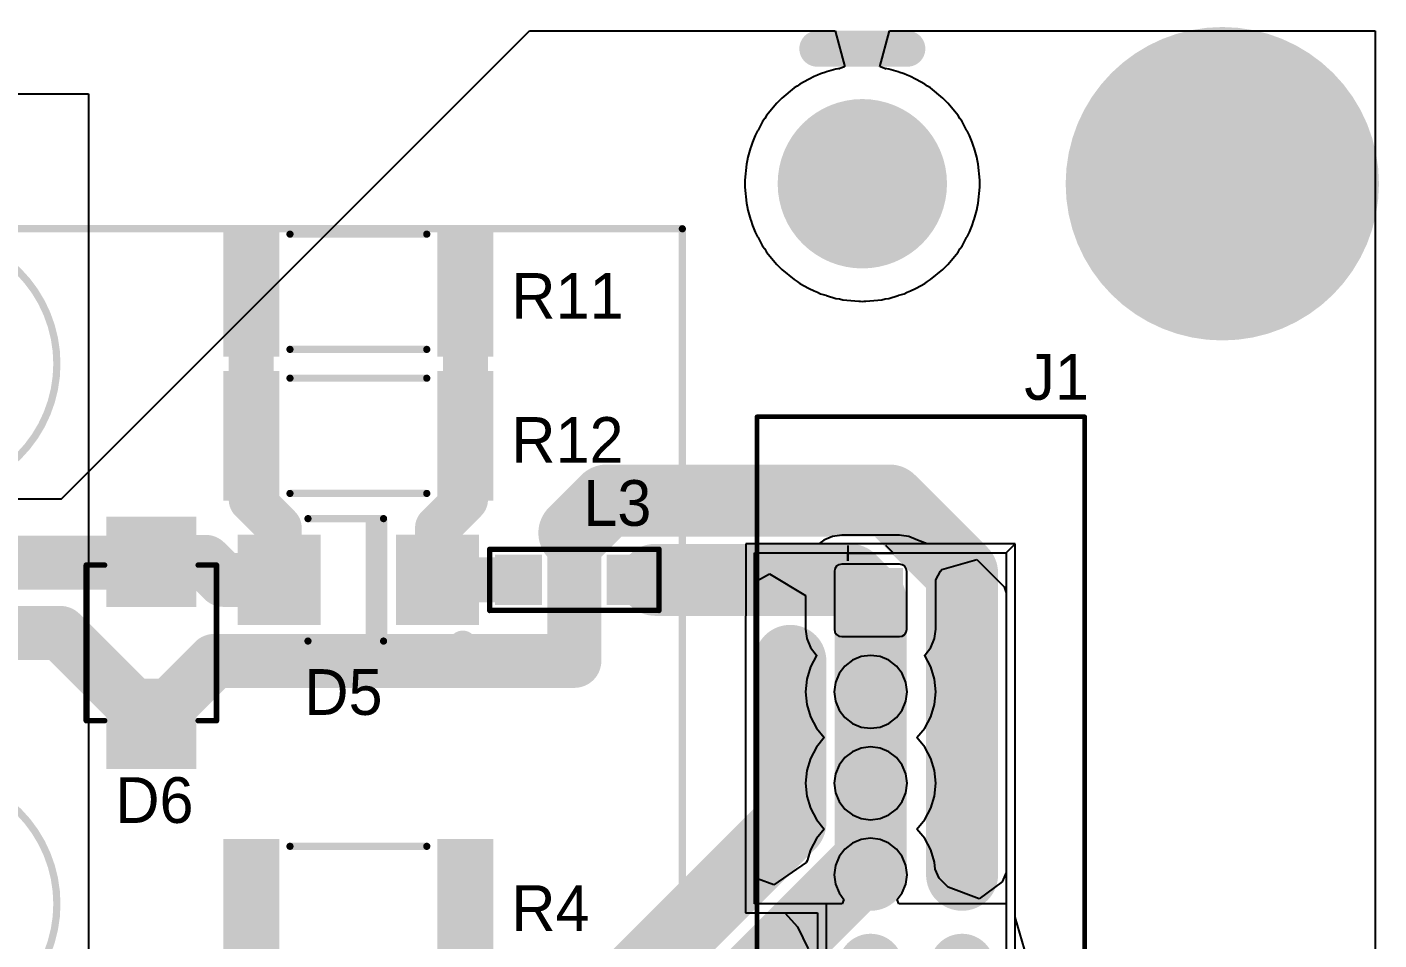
# Model space of a CAD drawing. Extents: x 87.4 to 186.9, y 112.3 to 203.8.
# Drawn here: x 149.3 to 186.85, y 176.5 to 201.85 of the extents above; entities that cross this region are included whole.
import ezdxf

# ---------------------------------------------------------------- set-up
doc = ezdxf.new("R2010")
doc.units = 0
doc.layers.get('0').update_dxf_attribs({"linetype": 'CONTINUOUS'})
for name, color, linetype in [('BOTTOMLAYER', 5, 'CONTINUOUS'), ('BOTTOMOVERLAY', 54, 'CONTINUOUS'), ('BOTTOMSOLDER', 6, 'CONTINUOUS'), ('TOPLAYER', 1, 'CONTINUOUS'), ('TOPOVERLAY', 2, 'CONTINUOUS'), ('TOPSOLDER', 216, 'CONTINUOUS')]:
    doc.layers.add(name, color=color, linetype=linetype)

# ---------------------------------------------------------------- blocks, each defined once
blk = doc.blocks.new('61202021621_105')
at = {"layer": 'BOTTOMLAYER', "const_width": 0.8}
for points in [[(-11.83, 1.27, 1), (-11.03, 1.27, 1)], [(-9.29, 1.27, 1), (-8.49, 1.27, 1)], [(-6.75, 1.27, 1), (-5.95, 1.27, 1)], [(-4.21, 1.27, 1), (-3.41, 1.27, 1)], [(-1.67, 1.27, 1), (-0.87, 1.27, 1)], [(0.87, 1.27, 1), (1.67, 1.27, 1)], [(3.41, 1.27, 1), (4.21, 1.27, 1)], [(5.95, 1.27, 1), (6.75, 1.27, 1)], [(8.49, 1.27, 1), (9.29, 1.27, 1)], [(11.03, 1.27, 1), (11.83, 1.27, 1)], [(-9.29, -1.27, 1), (-8.49, -1.27, 1)], [(-6.75, -1.27, 1), (-5.95, -1.27, 1)], [(-4.21, -1.27, 1), (-3.41, -1.27, 1)], [(-1.67, -1.27, 1), (-0.87, -1.27, 1)], [(0.87, -1.27, 1), (1.67, -1.27, 1)], [(3.41, -1.27, 1), (4.21, -1.27, 1)], [(5.95, -1.27, 1), (6.75, -1.27, 1)], [(8.49, -1.27, 1), (9.29, -1.27, 1)], [(11.03, -1.27, 1), (11.83, -1.27, 1)]]:
    blk.add_lwpolyline(points, format="xyb", close=True, dxfattribs=at)
at = {"layer": 'BOTTOMLAYER'}
blk.add_solid([(-12.23, -2.07), (-10.63, -2.07), (-12.23, -0.47), (-10.63, -0.47)], dxfattribs=at)
at = {"layer": 'BOTTOMSOLDER', "const_width": 0.902}
for points in [[(-11.881, 1.27, 1), (-10.979, 1.27, 1)], [(-9.341, 1.27, 1), (-8.439, 1.27, 1)], [(-6.801, 1.27, 1), (-5.899, 1.27, 1)], [(-4.261, 1.27, 1), (-3.359, 1.27, 1)], [(-1.721, 1.27, 1), (-0.819, 1.27, 1)], [(0.819, 1.27, 1), (1.721, 1.27, 1)], [(3.359, 1.27, 1), (4.261, 1.27, 1)], [(5.899, 1.27, 1), (6.801, 1.27, 1)], [(8.439, 1.27, 1), (9.341, 1.27, 1)], [(10.979, 1.27, 1), (11.881, 1.27, 1)], [(-9.341, -1.27, 1), (-8.439, -1.27, 1)], [(-6.801, -1.27, 1), (-5.899, -1.27, 1)], [(-4.261, -1.27, 1), (-3.359, -1.27, 1)], [(-1.721, -1.27, 1), (-0.819, -1.27, 1)], [(0.819, -1.27, 1), (1.721, -1.27, 1)], [(3.359, -1.27, 1), (4.261, -1.27, 1)], [(5.899, -1.27, 1), (6.801, -1.27, 1)], [(8.439, -1.27, 1), (9.341, -1.27, 1)], [(10.979, -1.27, 1), (11.881, -1.27, 1)]]:
    blk.add_lwpolyline(points, format="xyb", close=True, dxfattribs=at)
at = {"layer": 'BOTTOMSOLDER'}
blk.add_solid([(-12.332, -2.172), (-10.528, -2.172), (-12.332, -0.368), (-10.528, -0.368)], dxfattribs=at)
at = {"layer": 'TOPLAYER', "const_width": 0.8}
for points in [[(-11.83, 1.27, 1), (-11.03, 1.27, 1)], [(-9.29, 1.27, 1), (-8.49, 1.27, 1)], [(-6.75, 1.27, 1), (-5.95, 1.27, 1)], [(-4.21, 1.27, 1), (-3.41, 1.27, 1)], [(-1.67, 1.27, 1), (-0.87, 1.27, 1)], [(0.87, 1.27, 1), (1.67, 1.27, 1)], [(3.41, 1.27, 1), (4.21, 1.27, 1)], [(5.95, 1.27, 1), (6.75, 1.27, 1)], [(8.49, 1.27, 1), (9.29, 1.27, 1)], [(11.03, 1.27, 1), (11.83, 1.27, 1)], [(-9.29, -1.27, 1), (-8.49, -1.27, 1)], [(-6.75, -1.27, 1), (-5.95, -1.27, 1)], [(-4.21, -1.27, 1), (-3.41, -1.27, 1)], [(-1.67, -1.27, 1), (-0.87, -1.27, 1)], [(0.87, -1.27, 1), (1.67, -1.27, 1)], [(3.41, -1.27, 1), (4.21, -1.27, 1)], [(5.95, -1.27, 1), (6.75, -1.27, 1)], [(8.49, -1.27, 1), (9.29, -1.27, 1)], [(11.03, -1.27, 1), (11.83, -1.27, 1)]]:
    blk.add_lwpolyline(points, format="xyb", close=True, dxfattribs=at)
at = {"layer": 'TOPLAYER'}
blk.add_solid([(-12.23, -2.07), (-10.63, -2.07), (-12.23, -0.47), (-10.63, -0.47)], dxfattribs=at)
at = {"layer": 'TOPOVERLAY'}
for p, q in [((13.039, 2.032), (12.827, 1.82)), ((13.462, 2.032), (13.039, 2.032)), ((13.673, 1.82), (13.462, 2.032)), ((14.097, 1.82), (14.308, 2.032)), ((14.308, 2.032), (14.731, 2.032)), ((14.731, 2.032), (14.943, 1.82)), ((12.827, 0.762), (13.673, 1.608)), ((13.673, 1.608), (13.673, 1.82)), ((14.097, 0.974), (14.097, 1.82)), ((14.943, 1.82), (14.943, 0.974)), ((13.673, 0.762), (12.827, 0.762)), ((14.308, 0.762), (14.097, 0.974)), ((14.731, 0.762), (14.308, 0.762)), ((14.943, 0.974), (14.731, 0.762)), ((-12.742, -0.635), (-12.954, -0.847)), ((-12.742, -1.905), (-12.742, -0.635)), ((-12.954, -1.905), (-12.531, -1.905)), ((-12.531, -1.905), (-12.742, -1.905))]:
    blk.add_line(p, q, dxfattribs=at)
at = {"layer": 'TOPOVERLAY', "const_width": 0.127}
for points in [[(-16.53, -4.425), (-16.53, 4.675)], [(16.53, 4.675), (-16.53, 4.675)], [(-16.53, -4.425), (-16.53, 4.675)], [(16.53, 4.675), (-16.53, 4.675)], [(16.53, -4.425), (16.53, 4.675)], [(16.53, -4.425), (16.53, 4.675)], [(16.53, -4.425), (-16.53, -4.425)], [(16.53, -4.425), (-16.53, -4.425)]]:
    blk.add_lwpolyline(points, dxfattribs=at)
at = {"layer": 'TOPOVERLAY', "const_width": 0.0635}
for points in [[(-16.562, 4.675, 1), (-16.498, 4.675, 1)], [(-16.562, 4.675, 1), (-16.498, 4.675, 1)], [(-16.562, 4.675, 1), (-16.498, 4.675, 1)], [(-16.562, 4.675, 1), (-16.498, 4.675, 1)], [(16.498, 4.675, 1), (16.562, 4.675, 1)], [(16.498, 4.675, 1), (16.562, 4.675, 1)], [(16.498, 4.675, 1), (16.562, 4.675, 1)], [(16.498, 4.675, 1), (16.562, 4.675, 1)], [(-16.562, -4.425, 1), (-16.498, -4.425, 1)], [(-16.562, -4.425, 1), (-16.498, -4.425, 1)], [(-16.562, -4.425, 1), (-16.498, -4.425, 1)], [(-16.562, -4.425, 1), (-16.498, -4.425, 1)], [(16.498, -4.425, 1), (16.562, -4.425, 1)], [(16.498, -4.425, 1), (16.562, -4.425, 1)], [(16.498, -4.425, 1), (16.562, -4.425, 1)], [(16.498, -4.425, 1), (16.562, -4.425, 1)]]:
    blk.add_lwpolyline(points, format="xyb", close=True, dxfattribs=at)
at = {"layer": 'TOPOVERLAY'}
blk.add_solid([(-1.27, -4.425), (1.27, -4.425), (-1.27, -3.64), (1.27, -3.64)], dxfattribs=at)
at = {"layer": 'TOPSOLDER', "const_width": 0.902}
for points in [[(-11.881, 1.27, 1), (-10.979, 1.27, 1)], [(-9.341, 1.27, 1), (-8.439, 1.27, 1)], [(-6.801, 1.27, 1), (-5.899, 1.27, 1)], [(-4.261, 1.27, 1), (-3.359, 1.27, 1)], [(-1.721, 1.27, 1), (-0.819, 1.27, 1)], [(0.819, 1.27, 1), (1.721, 1.27, 1)], [(3.359, 1.27, 1), (4.261, 1.27, 1)], [(5.899, 1.27, 1), (6.801, 1.27, 1)], [(8.439, 1.27, 1), (9.341, 1.27, 1)], [(10.979, 1.27, 1), (11.881, 1.27, 1)], [(-9.341, -1.27, 1), (-8.439, -1.27, 1)], [(-6.801, -1.27, 1), (-5.899, -1.27, 1)], [(-4.261, -1.27, 1), (-3.359, -1.27, 1)], [(-1.721, -1.27, 1), (-0.819, -1.27, 1)], [(0.819, -1.27, 1), (1.721, -1.27, 1)], [(3.359, -1.27, 1), (4.261, -1.27, 1)], [(5.899, -1.27, 1), (6.801, -1.27, 1)], [(8.439, -1.27, 1), (9.341, -1.27, 1)], [(10.979, -1.27, 1), (11.881, -1.27, 1)]]:
    blk.add_lwpolyline(points, format="xyb", close=True, dxfattribs=at)
at = {"layer": 'TOPSOLDER'}
blk.add_solid([(-12.332, -2.172), (-10.528, -2.172), (-12.332, -0.368), (-10.528, -0.368)], dxfattribs=at)
blk = doc.blocks.new('RES_2512_108')
at = {"layer": 'TOPLAYER'}
for points in [[(-2.3, -1.7), (-2.3, 1.7), (-3.65, -1.7), (-3.65, 1.7)], [(3.65, -1.7), (3.65, 1.7), (2.3, -1.7), (2.3, 1.7)]]:
    blk.add_solid(points, dxfattribs=at)
at = {"layer": 'TOPOVERLAY', "const_width": 0.2}
for points in [[(1.9, 1.6), (-1.9, 1.6)], [(1.9, -1.6), (-1.9, -1.6)]]:
    blk.add_lwpolyline(points, dxfattribs=at)
at = {"layer": 'TOPOVERLAY', "const_width": 0.1}
for points in [[(-1.95, 1.6, 1), (-1.85, 1.6, 1)], [(1.85, 1.6, 1), (1.95, 1.6, 1)], [(-1.95, -1.6, 1), (-1.85, -1.6, 1)], [(1.85, -1.6, 1), (1.95, -1.6, 1)]]:
    blk.add_lwpolyline(points, format="xyb", close=True, dxfattribs=at)
at = {"layer": 'TOPSOLDER'}
for points in [[(-2.198, -1.802), (-2.198, 1.802), (-3.752, -1.802), (-3.752, 1.802)], [(3.752, -1.802), (3.752, 1.802), (2.198, -1.802), (2.198, 1.802)]]:
    blk.add_solid(points, dxfattribs=at)
blk = doc.blocks.new('RES_2512_109')
at = {"layer": 'TOPLAYER'}
for points in [[(-2.3, -1.7), (-2.3, 1.7), (-3.65, -1.7), (-3.65, 1.7)], [(3.65, -1.7), (3.65, 1.7), (2.3, -1.7), (2.3, 1.7)]]:
    blk.add_solid(points, dxfattribs=at)
at = {"layer": 'TOPOVERLAY', "const_width": 0.2}
for points in [[(1.9, 1.6), (-1.9, 1.6)], [(1.9, -1.6), (-1.9, -1.6)]]:
    blk.add_lwpolyline(points, dxfattribs=at)
at = {"layer": 'TOPOVERLAY', "const_width": 0.1}
for points in [[(-1.95, 1.6, 1), (-1.85, 1.6, 1)], [(1.85, 1.6, 1), (1.95, 1.6, 1)], [(-1.95, -1.6, 1), (-1.85, -1.6, 1)], [(1.85, -1.6, 1), (1.95, -1.6, 1)]]:
    blk.add_lwpolyline(points, format="xyb", close=True, dxfattribs=at)
at = {"layer": 'TOPSOLDER'}
for points in [[(-2.198, -1.802), (-2.198, 1.802), (-3.752, -1.802), (-3.752, 1.802)], [(3.752, -1.802), (3.752, 1.802), (2.198, -1.802), (2.198, 1.802)]]:
    blk.add_solid(points, dxfattribs=at)
blk = doc.blocks.new('RES_2512_112')
at = {"layer": 'TOPLAYER'}
for points in [[(-2.3, -1.7), (-2.3, 1.7), (-3.65, -1.7), (-3.65, 1.7)], [(3.65, -1.7), (3.65, 1.7), (2.3, -1.7), (2.3, 1.7)]]:
    blk.add_solid(points, dxfattribs=at)
at = {"layer": 'TOPOVERLAY', "const_width": 0.2}
for points in [[(1.9, 1.6), (-1.9, 1.6)], [(1.9, -1.6), (-1.9, -1.6)]]:
    blk.add_lwpolyline(points, dxfattribs=at)
at = {"layer": 'TOPOVERLAY', "const_width": 0.1}
for points in [[(-1.95, 1.6, 1), (-1.85, 1.6, 1)], [(1.85, 1.6, 1), (1.95, 1.6, 1)], [(-1.95, -1.6, 1), (-1.85, -1.6, 1)], [(1.85, -1.6, 1), (1.95, -1.6, 1)]]:
    blk.add_lwpolyline(points, format="xyb", close=True, dxfattribs=at)
at = {"layer": 'TOPSOLDER'}
for points in [[(-2.198, -1.802), (-2.198, 1.802), (-3.752, -1.802), (-3.752, 1.802)], [(3.752, -1.802), (3.752, 1.802), (2.198, -1.802), (2.198, 1.802)]]:
    blk.add_solid(points, dxfattribs=at)
blk = doc.blocks.new('SK_481_37_5_115')
at = {"layer": 'BOTTOMLAYER', "const_width": 1.6}
for points in [[(-15.8, 4, 1), (-14.2, 4, 1)], [(-0.8, 4, 1), (0.8, 4, 1)]]:
    blk.add_lwpolyline(points, format="xyb", close=True, dxfattribs=at)
at = {"layer": 'BOTTOMOVERLAY'}
for points, const_width in [([(-11.375, 4, 1), (-18.625, 4, 1)], 0.2), ([(3.625, 4, 1), (-3.625, 4, 1)], 0.2), ([(-18.675, 4, 1), (-18.575, 4, 1)], 0.1), ([(-11.425, 4, 1), (-11.325, 4, 1)], 0.1), ([(-3.675, 4, 1), (-3.575, 4, 1)], 0.1), ([(3.575, 4, 1), (3.675, 4, 1)], 0.1)]:
    blk.add_lwpolyline(points, format="xyb", close=True, dxfattribs=dict(at, const_width=const_width))
at = {"layer": 'BOTTOMSOLDER', "const_width": 1.702}
for points in [[(-15.851, 4, 1), (-14.149, 4, 1)], [(-0.851, 4, 1), (0.851, 4, 1)]]:
    blk.add_lwpolyline(points, format="xyb", close=True, dxfattribs=at)
at = {"layer": 'TOPLAYER', "const_width": 1.6}
for points in [[(-15.8, 4, 1), (-14.2, 4, 1)], [(-0.8, 4, 1), (0.8, 4, 1)]]:
    blk.add_lwpolyline(points, format="xyb", close=True, dxfattribs=at)
at = {"layer": 'TOPOVERLAY', "const_width": 0.2}
for points in [[(18.75, 25), (-18.75, 25)], [(-18.75, -5), (-18.75, 25)], [(18.75, -5), (18.75, 25)], [(18.75, -5), (-18.75, -5)]]:
    blk.add_lwpolyline(points, dxfattribs=at)
at = {"layer": 'TOPOVERLAY', "const_width": 0.1}
for points in [[(-18.8, 25, 1), (-18.7, 25, 1)], [(-18.8, 25, 1), (-18.7, 25, 1)], [(18.7, 25, 1), (18.8, 25, 1)], [(18.7, 25, 1), (18.8, 25, 1)], [(-18.8, -5, 1), (-18.7, -5, 1)], [(-18.8, -5, 1), (-18.7, -5, 1)], [(18.7, -5, 1), (18.8, -5, 1)], [(18.7, -5, 1), (18.8, -5, 1)]]:
    blk.add_lwpolyline(points, format="xyb", close=True, dxfattribs=at)
at = {"layer": 'TOPSOLDER', "const_width": 1.702}
for points in [[(-15.851, 4, 1), (-14.149, 4, 1)], [(-0.851, 4, 1), (0.851, 4, 1)]]:
    blk.add_lwpolyline(points, format="xyb", close=True, dxfattribs=at)
blk = doc.blocks.new('DO_214AA_B_____________117')
at = {"layer": 'TOPLAYER'}
for points in [[(-3.4, -1.15), (-1.1, -1.15), (-3.4, 1.15), (-1.1, 1.15)], [(1.1, -1.15), (3.4, -1.15), (1.1, 1.15), (3.4, 1.15)]]:
    blk.add_solid(points, dxfattribs=at)
at = {"layer": 'TOPOVERLAY', "const_width": 0.152}
for points in [[(2.16, 1.81), (-2.16, 1.81)], [(-2.16, 1.3), (-2.16, 1.81)], [(2.16, 1.3), (2.16, 1.81)], [(-2.16, -1.81), (-2.16, -1.3)], [(2.16, -1.81), (2.16, -1.3)], [(2.16, -1.81), (-2.16, -1.81)]]:
    blk.add_lwpolyline(points, dxfattribs=at)
at = {"layer": 'TOPOVERLAY', "const_width": 0.0762}
for points in [[(-2.198, 1.81, 1), (-2.122, 1.81, 1)], [(-2.198, 1.81, 1), (-2.122, 1.81, 1)], [(2.122, 1.81, 1), (2.198, 1.81, 1)], [(2.122, 1.81, 1), (2.198, 1.81, 1)], [(-2.198, 1.3, 1), (-2.122, 1.3, 1)], [(2.122, 1.3, 1), (2.198, 1.3, 1)], [(-2.198, -1.3, 1), (-2.122, -1.3, 1)], [(2.122, -1.3, 1), (2.198, -1.3, 1)], [(-2.198, -1.81, 1), (-2.122, -1.81, 1)], [(-2.198, -1.81, 1), (-2.122, -1.81, 1)], [(2.122, -1.81, 1), (2.198, -1.81, 1)], [(2.122, -1.81, 1), (2.198, -1.81, 1)]]:
    blk.add_lwpolyline(points, format="xyb", close=True, dxfattribs=at)
at = {"layer": 'TOPSOLDER'}
for points in [[(-3.502, -1.252), (-0.998, -1.252), (-3.502, 1.252), (-0.998, 1.252)], [(0.998, -1.252), (3.502, -1.252), (0.998, 1.252), (3.502, 1.252)]]:
    blk.add_solid(points, dxfattribs=at)
blk = doc.blocks.new('DO_214AA__SMB_J_BEND__UNI0')
at = {"layer": 'TOPLAYER'}
for points in [[(-1.15, -1.15), (-1.15, 1.15), (-3.25, -1.15), (-3.25, 1.15)], [(3.25, -1.15), (3.25, 1.15), (1.15, -1.15), (1.15, 1.15)]]:
    blk.add_solid(points, dxfattribs=at)
at = {"layer": 'TOPOVERLAY'}
for points, const_width in [([(-2.759, 1.8, 1), (-3.041, 1.8, 1)], 0.5), ([(-3.166, 1.8, 1), (-2.916, 1.8, 1)], 0.25), ([(-2.884, 1.8, 1), (-2.634, 1.8, 1)], 0.25), ([(-0.75, 1.7, 1), (-0.65, 1.7, 1)], 0.1), ([(-0.75, 1.7, 1), (-0.65, 1.7, 1)], 0.1), ([(1.35, 1.7, 1), (1.45, 1.7, 1)], 0.1), ([(-0.75, -1.7, 1), (-0.65, -1.7, 1)], 0.1), ([(-0.75, -1.7, 1), (-0.65, -1.7, 1)], 0.1), ([(1.35, -1.7, 1), (1.45, -1.7, 1)], 0.1)]:
    blk.add_lwpolyline(points, format="xyb", close=True, dxfattribs=dict(at, const_width=const_width))
at = {"layer": 'TOPOVERLAY', "const_width": 0.2}
for points in [[(1.4, 1.7), (-0.7, 1.7)], [(-0.7, 1.7), (-0.7, -1.7)], [(1.4, -1.7), (-0.7, -1.7)]]:
    blk.add_lwpolyline(points, dxfattribs=at)
at = {"layer": 'TOPOVERLAY'}
blk.add_solid([(-0.75, -1.7), (-0.2, -1.7), (-0.75, 1.7), (-0.2, 1.7)], dxfattribs=at)
at = {"layer": 'TOPSOLDER'}
for points in [[(-1.048, -1.252), (-1.048, 1.252), (-3.352, -1.252), (-3.352, 1.252)], [(3.352, -1.252), (3.352, 1.252), (1.048, -1.252), (1.048, 1.252)]]:
    blk.add_solid(points, dxfattribs=at)
blk = doc.blocks.new('WE_CBF_1206_H____S_____130')
at = {"layer": 'TOPLAYER'}
for points in [[(-2.1, -0.6), (-1, -0.6), (-2.1, 0.6), (-1, 0.6)], [(1, -0.6), (2.1, -0.6), (1, 0.6), (2.1, 0.6)]]:
    blk.add_solid(points, dxfattribs=at)
at = {"layer": 'TOPOVERLAY', "const_width": 0.15}
for points in [[(2.35, 0.85), (-2.35, 0.85)], [(-2.35, 0.85), (-2.35, -0.85)], [(2.35, 0.85), (2.35, -0.85)], [(2.35, -0.85), (-2.35, -0.85)]]:
    blk.add_lwpolyline(points, dxfattribs=at)
at = {"layer": 'TOPOVERLAY', "const_width": 0.075}
for points in [[(-2.388, 0.85, 1), (-2.312, 0.85, 1)], [(-2.388, 0.85, 1), (-2.312, 0.85, 1)], [(2.312, 0.85, 1), (2.388, 0.85, 1)], [(2.312, 0.85, 1), (2.388, 0.85, 1)], [(-2.388, -0.85, 1), (-2.312, -0.85, 1)], [(-2.388, -0.85, 1), (-2.312, -0.85, 1)], [(2.312, -0.85, 1), (2.388, -0.85, 1)], [(2.312, -0.85, 1), (2.388, -0.85, 1)]]:
    blk.add_lwpolyline(points, format="xyb", close=True, dxfattribs=at)
at = {"layer": 'TOPSOLDER'}
for points in [[(-2.202, -0.702), (-0.898, -0.702), (-2.202, 0.702), (-0.898, 0.702)], [(0.898, -0.702), (2.202, -0.702), (0.898, 0.702), (2.202, 0.702)]]:
    blk.add_solid(points, dxfattribs=at)

msp = doc.modelspace()

# ---------------------------------------------------------------- linework, layer by layer
at = {"layer": 'BOTTOMLAYER'}
for p, q in [((150.25, 188.75), (163.25, 201.75)), ((163.25, 201.75), (171.748, 201.75)), ((171.748, 201.75), (172.011, 200.75)), ((172.989, 200.75), (173.252, 201.75)), ((173.252, 201.75), (186.75, 201.75)), ((186.75, 201.75), (186.75, 140.718)), ((171.342, 200.554), (171.252, 200.513)), ((171.485, 200.597), (171.342, 200.554)), ((171.493, 200.6), (171.485, 200.597)), ((171.506, 200.604), (171.493, 200.6)), ((171.766, 200.683), (171.506, 200.604)), ((171.864, 200.699), (171.766, 200.683)), ((171.871, 200.701), (171.84, 200.695)), ((171.84, 200.695), (171.864, 200.699)), ((171.864, 200.699), (171.871, 200.701)), ((171.871, 200.701), (171.864, 200.699)), ((172.008, 200.748), (171.871, 200.701)), ((171.871, 200.701), (171.871, 200.701)), ((172.011, 200.75), (172.008, 200.748)), ((172.992, 200.748), (172.989, 200.75)), ((173.129, 200.701), (172.992, 200.748)), ((173.136, 200.699), (173.129, 200.701)), ((173.129, 200.701), (173.129, 200.701)), ((173.16, 200.695), (173.129, 200.701)), ((173.129, 200.701), (173.136, 200.699)), ((173.234, 200.683), (173.136, 200.699)), ((173.136, 200.699), (173.16, 200.695)), ((173.494, 200.604), (173.234, 200.683)), ((173.507, 200.6), (173.494, 200.604)), ((173.515, 200.597), (173.507, 200.6)), ((173.658, 200.554), (173.515, 200.597)), ((173.748, 200.513), (173.658, 200.554)), ((170.688, 200.212), (170.604, 200.16)), ((170.768, 200.269), (170.688, 200.212)), ((171.008, 200.398), (170.768, 200.269)), ((171.02, 200.405), (171.008, 200.398)), ((171.027, 200.408), (171.02, 200.405)), ((171.159, 200.478), (171.027, 200.408)), ((171.252, 200.513), (171.159, 200.478)), ((173.841, 200.478), (173.748, 200.513)), ((173.973, 200.408), (173.841, 200.478)), ((173.98, 200.405), (173.973, 200.408)), ((173.992, 200.398), (173.98, 200.405)), ((174.232, 200.269), (173.992, 200.398)), ((174.312, 200.212), (174.232, 200.269)), ((174.396, 200.16), (174.312, 200.212)), ((170.194, 199.806), (170.122, 199.739)), ((170.261, 199.878), (170.194, 199.806)), ((170.604, 200.16), (170.261, 199.878)), ((174.739, 199.878), (174.396, 200.16)), ((174.806, 199.806), (174.739, 199.878)), ((174.878, 199.739), (174.806, 199.806)), ((170.122, 199.739), (169.84, 199.396)), ((175.16, 199.396), (174.878, 199.739)), ((169.731, 199.232), (169.602, 198.992)), ((169.788, 199.312), (169.731, 199.232)), ((169.84, 199.396), (169.788, 199.312)), ((175.212, 199.312), (175.16, 199.396)), ((175.269, 199.232), (175.212, 199.312)), ((175.398, 198.992), (175.269, 199.232)), ((169.487, 198.748), (169.446, 198.658)), ((169.522, 198.841), (169.487, 198.748)), ((169.592, 198.973), (169.522, 198.841)), ((169.595, 198.98), (169.592, 198.973)), ((169.602, 198.992), (169.595, 198.98)), ((175.405, 198.98), (175.398, 198.992)), ((175.408, 198.973), (175.405, 198.98)), ((175.478, 198.841), (175.408, 198.973)), ((175.513, 198.748), (175.478, 198.841)), ((175.554, 198.658), (175.513, 198.748)), ((169.396, 198.494), (169.317, 198.234)), ((169.4, 198.507), (169.396, 198.494)), ((169.403, 198.515), (169.4, 198.507)), ((169.446, 198.658), (169.403, 198.515)), ((175.597, 198.515), (175.554, 198.658)), ((175.6, 198.507), (175.597, 198.515)), ((175.604, 198.494), (175.6, 198.507)), ((175.683, 198.234), (175.604, 198.494)), ((169.279, 198.04), (169.235, 197.599)), ((169.301, 198.136), (169.279, 198.04)), ((169.317, 198.234), (169.301, 198.136)), ((175.699, 198.136), (175.683, 198.234)), ((175.721, 198.04), (175.699, 198.136)), ((175.765, 197.599), (175.721, 198.04)), ((169.235, 197.599), (169.239, 197.5)), ((175.761, 197.5), (175.765, 197.599)), ((169.239, 197.5), (169.235, 197.401)), ((169.235, 197.401), (169.279, 196.96)), ((175.721, 196.96), (175.765, 197.401)), ((175.765, 197.401), (175.761, 197.5)), ((169.279, 196.96), (169.301, 196.864)), ((169.301, 196.864), (169.317, 196.766)), ((175.683, 196.766), (175.699, 196.864)), ((175.699, 196.864), (175.721, 196.96)), ((169.317, 196.766), (169.396, 196.506)), ((169.396, 196.506), (169.4, 196.493)), ((169.4, 196.493), (169.403, 196.485)), ((169.403, 196.485), (169.446, 196.342)), ((175.554, 196.342), (175.597, 196.485)), ((175.597, 196.485), (175.6, 196.493)), ((175.6, 196.493), (175.604, 196.506)), ((175.604, 196.506), (175.683, 196.766)), ((169.446, 196.342), (169.487, 196.252)), ((169.487, 196.252), (169.522, 196.159)), ((169.522, 196.159), (169.592, 196.027)), ((175.408, 196.027), (175.478, 196.159)), ((175.478, 196.159), (175.513, 196.252)), ((175.513, 196.252), (175.554, 196.342)), ((169.592, 196.027), (169.595, 196.02)), ((169.595, 196.02), (169.602, 196.008)), ((169.602, 196.008), (169.731, 195.768)), ((169.731, 195.768), (169.788, 195.688)), ((169.788, 195.688), (169.84, 195.604)), ((175.16, 195.604), (175.212, 195.688)), ((175.212, 195.688), (175.269, 195.768)), ((175.269, 195.768), (175.398, 196.008)), ((175.398, 196.008), (175.405, 196.02)), ((175.405, 196.02), (175.408, 196.027)), ((169.84, 195.604), (170.122, 195.261)), ((174.878, 195.261), (175.16, 195.604)), ((170.122, 195.261), (170.194, 195.194)), ((170.194, 195.194), (170.261, 195.122)), ((170.261, 195.122), (170.604, 194.84)), ((174.396, 194.84), (174.739, 195.122)), ((174.739, 195.122), (174.806, 195.194)), ((174.806, 195.194), (174.878, 195.261)), ((170.604, 194.84), (170.688, 194.788)), ((170.688, 194.788), (170.768, 194.731)), ((170.768, 194.731), (171.008, 194.602)), ((171.008, 194.602), (171.02, 194.595)), ((171.02, 194.595), (171.027, 194.592)), ((171.027, 194.592), (171.159, 194.522)), ((173.841, 194.522), (173.973, 194.592)), ((173.973, 194.592), (173.98, 194.595)), ((173.98, 194.595), (173.992, 194.602)), ((173.992, 194.602), (174.232, 194.731)), ((174.232, 194.731), (174.312, 194.788)), ((174.312, 194.788), (174.396, 194.84)), ((171.159, 194.522), (171.252, 194.487)), ((171.252, 194.487), (171.342, 194.446)), ((171.342, 194.446), (171.485, 194.403)), ((171.485, 194.403), (171.493, 194.4)), ((171.493, 194.4), (171.506, 194.396)), ((171.506, 194.396), (171.766, 194.317)), ((171.766, 194.317), (171.864, 194.301)), ((171.864, 194.301), (171.96, 194.279)), ((171.96, 194.279), (172.401, 194.235)), ((172.401, 194.235), (172.451, 194.237)), ((172.451, 194.237), (172.5, 194.23)), ((172.5, 194.23), (172.549, 194.237)), ((172.549, 194.237), (172.599, 194.235)), ((172.599, 194.235), (173.04, 194.279)), ((173.04, 194.279), (173.136, 194.301)), ((173.136, 194.301), (173.234, 194.317)), ((173.234, 194.317), (173.494, 194.396)), ((173.494, 194.396), (173.507, 194.4)), ((173.507, 194.4), (173.515, 194.403)), ((173.515, 194.403), (173.658, 194.446)), ((173.658, 194.446), (173.748, 194.487)), ((173.748, 194.487), (173.841, 194.522)), ((142.99, 188.75), (150.25, 188.75)), ((176.75, 187.5), (169.26, 187.5)), ((169.26, 187.5), (169.26, 185.5)), ((171.291, 187.5), (169.26, 187.5)), ((169.26, 187.5), (169.26, 185.5)), ((171.426, 187.603), (171.291, 187.5)), ((171.669, 187.704), (171.426, 187.603)), ((171.93, 187.739), (171.669, 187.704)), ((173.53, 187.739), (171.93, 187.739)), ((173.591, 187.731), (173.53, 187.739)), ((173.791, 187.704), (173.591, 187.731)), ((174.034, 187.603), (173.791, 187.704)), ((173.791, 187.704), (173.791, 187.704)), ((174.305, 187.5), (174.034, 187.603)), ((175.26, 187.5), (174.305, 187.5)), ((176.018, 187.5), (175.26, 187.5)), ((176.664, 187.5), (176.018, 187.5)), ((176.5, 187.25), (176.75, 187.5)), ((176.75, 187.5), (176.5, 187.25)), ((176.75, 187.5), (176.664, 187.5)), ((176.75, 161.25), (176.75, 187.5)), ((176.75, 187.365), (176.75, 187.5)), ((169.5, 185.25), (169.5, 187.25)), ((169.5, 187.25), (176.5, 187.25)), ((169.5, 185.25), (169.5, 187.25)), ((169.5, 187.25), (176.5, 187.25)), ((174.705, 186.784), (175.684, 187.066)), ((175.684, 187.066), (176.44, 186.31)), ((176.5, 187.25), (176.5, 161.5)), ((176.5, 187.25), (176.5, 177.5)), ((176.75, 186.337), (176.75, 187.365)), ((169.5, 186.434), (169.921, 186.663)), ((169.921, 186.663), (170.921, 186.069)), ((171.739, 186.809), (171.723, 186.73)), ((171.723, 186.73), (171.723, 185.13)), ((171.784, 186.876), (171.739, 186.809)), ((171.851, 186.921), (171.784, 186.876)), ((171.93, 186.937), (171.851, 186.921)), ((173.53, 186.937), (171.93, 186.937)), ((173.609, 186.921), (173.53, 186.937)), ((173.676, 186.876), (173.609, 186.921)), ((173.721, 186.809), (173.676, 186.876)), ((173.737, 186.73), (173.721, 186.809)), ((173.737, 185.13), (173.737, 186.73)), ((174.539, 186.5), (174.674, 186.743)), ((174.674, 186.743), (174.705, 186.784)), ((169.5, 185.25), (169.5, 186.434)), ((174.539, 185.13), (174.539, 186.5)), ((176.44, 186.31), (176.5, 186.141)), ((176.75, 185.439), (176.75, 186.337)), ((170.921, 186.069), (170.921, 185.13)), ((176.5, 186.141), (176.5, 184.59)), ((169.26, 185.5), (169.25, 185.49)), ((169.26, 185.5), (169.25, 185.49)), ((169.25, 185.49), (169.25, 177.25)), ((169.25, 185.49), (169.25, 177.25)), ((169.5, 177.5), (169.5, 185.25)), ((169.5, 177.5), (169.5, 185.25)), ((169.5, 178.277), (169.5, 185.25)), ((176.75, 178.973), (176.75, 185.439)), ((170.921, 185.13), (170.956, 184.869)), ((170.956, 184.869), (171.057, 184.626)), ((171.723, 185.13), (171.739, 185.051)), ((171.739, 185.051), (171.784, 184.984)), ((171.784, 184.984), (171.851, 184.939)), ((171.851, 184.939), (171.93, 184.923)), ((171.93, 184.923), (173.53, 184.923)), ((173.53, 184.923), (173.609, 184.939)), ((173.609, 184.939), (173.676, 184.984)), ((173.676, 184.984), (173.721, 185.051)), ((173.721, 185.051), (173.737, 185.13)), ((174.403, 184.626), (174.504, 184.869)), ((174.504, 184.869), (174.539, 185.13)), ((171.057, 184.626), (171.217, 184.417)), ((171.217, 184.417), (171.224, 184.411)), ((171.224, 184.411), (171.226, 184.395)), ((172.73, 184.402), (172.468, 184.367)), ((172.992, 184.367), (172.73, 184.402)), ((174.234, 184.395), (174.236, 184.411)), ((174.236, 184.411), (174.243, 184.417)), ((174.243, 184.417), (174.403, 184.626)), ((176.5, 184.59), (176.5, 179.776)), ((171.059, 184.082), (170.956, 183.743)), ((171.226, 184.395), (171.059, 184.082)), ((172.015, 184.105), (171.854, 183.896)), ((172.224, 184.266), (172.015, 184.105)), ((172.468, 184.367), (172.224, 184.266)), ((173.236, 184.266), (172.992, 184.367)), ((173.445, 184.105), (173.236, 184.266)), ((173.606, 183.896), (173.445, 184.105)), ((174.401, 184.082), (174.234, 184.395)), ((174.504, 183.743), (174.401, 184.082)), ((170.956, 183.743), (170.921, 183.39)), ((171.753, 183.652), (171.718, 183.39)), ((171.854, 183.896), (171.753, 183.652)), ((173.707, 183.652), (173.606, 183.896)), ((173.742, 183.39), (173.707, 183.652)), ((174.539, 183.39), (174.504, 183.743)), ((170.921, 183.39), (170.956, 183.037)), ((171.718, 183.39), (171.753, 183.128)), ((173.707, 183.128), (173.742, 183.39)), ((174.504, 183.037), (174.539, 183.39)), ((170.956, 183.037), (171.059, 182.698)), ((171.753, 183.128), (171.854, 182.884)), ((173.606, 182.884), (173.707, 183.128)), ((174.401, 182.698), (174.504, 183.037)), ((171.059, 182.698), (171.226, 182.385)), ((171.854, 182.884), (172.015, 182.675)), ((172.015, 182.675), (172.224, 182.514)), ((173.236, 182.514), (173.445, 182.675)), ((173.445, 182.675), (173.606, 182.884)), ((174.234, 182.385), (174.401, 182.698)), ((171.226, 182.385), (171.444, 182.12)), ((172.224, 182.514), (172.468, 182.413)), ((172.468, 182.413), (172.73, 182.378)), ((172.73, 182.378), (172.992, 182.413)), ((172.992, 182.413), (173.236, 182.514)), ((174.016, 182.12), (174.234, 182.385)), ((171.226, 181.855), (171.059, 181.542)), ((171.444, 182.12), (171.226, 181.855)), ((172.468, 181.827), (172.224, 181.726)), ((172.73, 181.862), (172.468, 181.827)), ((172.992, 181.827), (172.73, 181.862)), ((173.236, 181.726), (172.992, 181.827)), ((174.234, 181.855), (174.016, 182.12)), ((174.401, 181.542), (174.234, 181.855)), ((171.059, 181.542), (170.956, 181.203)), ((172.015, 181.565), (171.854, 181.356)), ((172.224, 181.726), (172.015, 181.565)), ((173.445, 181.565), (173.236, 181.726)), ((173.606, 181.356), (173.445, 181.565)), ((174.504, 181.203), (174.401, 181.542)), ((170.956, 181.203), (170.921, 180.85)), ((171.753, 181.112), (171.718, 180.85)), ((171.854, 181.356), (171.753, 181.112)), ((173.707, 181.112), (173.606, 181.356)), ((173.742, 180.85), (173.707, 181.112)), ((174.539, 180.85), (174.504, 181.203)), ((170.921, 180.85), (170.956, 180.497)), ((171.718, 180.85), (171.753, 180.588)), ((173.707, 180.588), (173.742, 180.85)), ((174.504, 180.497), (174.539, 180.85)), ((170.956, 180.497), (171.059, 180.158)), ((171.753, 180.588), (171.854, 180.344)), ((171.854, 180.344), (172.015, 180.135)), ((173.445, 180.135), (173.606, 180.344)), ((173.606, 180.344), (173.707, 180.588)), ((174.401, 180.158), (174.504, 180.497)), ((171.059, 180.158), (171.226, 179.845)), ((172.015, 180.135), (172.224, 179.974)), ((172.224, 179.974), (172.468, 179.873)), ((172.992, 179.873), (173.236, 179.974)), ((173.236, 179.974), (173.445, 180.135)), ((174.234, 179.845), (174.401, 180.158)), ((171.226, 179.845), (171.444, 179.58)), ((171.444, 179.58), (171.226, 179.315)), ((172.468, 179.873), (172.73, 179.838)), ((172.73, 179.838), (172.992, 179.873)), ((174.016, 179.58), (174.234, 179.845)), ((174.234, 179.315), (174.016, 179.58)), ((176.5, 179.776), (176.5, 178.377)), ((171.226, 179.315), (171.059, 179.002)), ((172.224, 179.186), (172.015, 179.025)), ((172.468, 179.287), (172.224, 179.186)), ((172.73, 179.322), (172.468, 179.287)), ((172.992, 179.287), (172.73, 179.322)), ((173.236, 179.186), (172.992, 179.287)), ((173.445, 179.025), (173.236, 179.186)), ((174.401, 179.002), (174.234, 179.315)), ((171.059, 179.002), (170.965, 178.693)), ((171.854, 178.816), (171.753, 178.572)), ((172.015, 179.025), (171.854, 178.816)), ((173.606, 178.816), (173.445, 179.025)), ((173.707, 178.572), (173.606, 178.816)), ((174.504, 178.663), (174.401, 179.002)), ((176.75, 177.713), (176.75, 178.973)), ((170.938, 178.65), (170.04, 178.034)), ((170.965, 178.693), (170.938, 178.65)), ((171.753, 178.572), (171.718, 178.31)), ((173.742, 178.31), (173.707, 178.572)), ((174.523, 178.469), (174.504, 178.663)), ((174.63, 178.219), (174.523, 178.469)), ((169.586, 178.199), (169.5, 178.277)), ((170.04, 178.034), (169.586, 178.199)), ((171.718, 178.31), (171.753, 178.048)), ((171.753, 178.048), (171.854, 177.804)), ((173.606, 177.804), (173.707, 178.048)), ((173.707, 178.048), (173.742, 178.31)), ((174.885, 177.964), (174.63, 178.219)), ((176.389, 178.112), (175.75, 177.638)), ((176.5, 178.377), (176.389, 178.112)), ((171.854, 177.804), (171.99, 177.627)), ((173.47, 177.627), (173.606, 177.804)), ((175.75, 177.638), (174.885, 177.964)), ((176.75, 177.135), (176.75, 177.713)), ((171.5, 177.5), (169.5, 177.5)), ((171.944, 177.5), (169.5, 177.5)), ((171.5, 161.5), (171.5, 177.5)), ((171.99, 177.627), (171.944, 177.5)), ((173.516, 177.5), (173.47, 177.627)), ((176.5, 177.5), (173.516, 177.5)), ((169.25, 177.25), (171.25, 177.25)), ((169.25, 177.25), (170.349, 177.25)), ((170.349, 177.25), (170.698, 176.863)), ((171.25, 177.25), (171.25, 161.25)), ((177.008, 176.242), (176.75, 177.135)), ((170.698, 176.863), (170.995, 176.25))]:
    msp.add_line(p, q, dxfattribs=at)
at = {"layer": 'BOTTOMLAYER', "const_width": 1}
for points in [[(171.25, 201.25), (173.75, 201.25)], [(175.27, 185.876), (175.27, 185.93)]]:
    msp.add_lwpolyline(points, dxfattribs=at)
at = {"layer": 'BOTTOMLAYER'}
for points, const_width in [([(171, 201.25, 1), (171.5, 201.25, 1)], 0.5), ([(173.5, 201.25, 1), (174, 201.25, 1)], 0.5), ([(180.375, 197.5, 1), (184.625, 197.5, 1)], 4.25), ([(182.25, 201, 1), (182.75, 201, 1)], 0.5), ([(180.5, 200.531, 1), (181, 200.531, 1)], 0.5), ([(184, 200.531, 1), (184.5, 200.531, 1)], 0.5), ([(171.375, 197.5, 1), (173.625, 197.5, 1)], 2.25), ([(179.219, 199.25, 1), (179.719, 199.25, 1)], 0.5), ([(185.281, 199.25, 1), (185.781, 199.25, 1)], 0.5), ([(178.75, 197.5, 1), (179.25, 197.5, 1)], 0.5), ([(185.75, 197.5, 1), (186.25, 197.5, 1)], 0.5), ([(179.219, 195.75, 1), (179.719, 195.75, 1)], 0.5), ([(185.281, 195.75, 1), (185.781, 195.75, 1)], 0.5), ([(180.5, 194.469, 1), (181, 194.469, 1)], 0.5), ([(184, 194.469, 1), (184.5, 194.469, 1)], 0.5), ([(182.25, 194, 1), (182.75, 194, 1)], 0.5), ([(175.02, 185.93, 1), (175.52, 185.93, 1)], 0.5), ([(175.02, 185.876, 1), (175.52, 185.876, 1)], 0.5), ([(170.25, 184.25, 1), (170.75, 184.25, 1)], 0.5), ([(170.25, 182.75, 1), (170.75, 182.75, 1)], 0.5), ([(170.25, 181.25, 1), (170.75, 181.25, 1)], 0.5), ([(170.25, 179.75, 1), (170.75, 179.75, 1)], 0.5)]:
    msp.add_lwpolyline(points, format="xyb", close=True, dxfattribs=dict(at, const_width=const_width))
at = {"layer": 'BOTTOMSOLDER'}
for points, const_width in [([(180.324, 197.5, 1), (184.676, 197.5, 1)], 4.352), ([(182.199, 201, 1), (182.801, 201, 1)], 0.602), ([(180.449, 200.531, 1), (181.051, 200.531, 1)], 0.602), ([(183.949, 200.531, 1), (184.551, 200.531, 1)], 0.602), ([(171.324, 197.5, 1), (173.676, 197.5, 1)], 2.352), ([(179.168, 199.25, 1), (179.77, 199.25, 1)], 0.602), ([(185.23, 199.25, 1), (185.832, 199.25, 1)], 0.602), ([(178.699, 197.5, 1), (179.301, 197.5, 1)], 0.602), ([(185.699, 197.5, 1), (186.301, 197.5, 1)], 0.602), ([(179.168, 195.75, 1), (179.77, 195.75, 1)], 0.602), ([(185.23, 195.75, 1), (185.832, 195.75, 1)], 0.602), ([(180.449, 194.469, 1), (181.051, 194.469, 1)], 0.602), ([(183.949, 194.469, 1), (184.551, 194.469, 1)], 0.602), ([(182.199, 194, 1), (182.801, 194, 1)], 0.602)]:
    msp.add_lwpolyline(points, format="xyb", close=True, dxfattribs=dict(at, const_width=const_width))
at = {"layer": 'TOPLAYER'}
for points, const_width in [([(180.375, 197.5, 1), (184.625, 197.5, 1)], 4.25), ([(182.25, 201, 1), (182.75, 201, 1)], 0.5), ([(180.5, 200.531, 1), (181, 200.531, 1)], 0.5), ([(184, 200.531, 1), (184.5, 200.531, 1)], 0.5), ([(171.375, 197.5, 1), (173.625, 197.5, 1)], 2.25), ([(179.219, 199.25, 1), (179.719, 199.25, 1)], 0.5), ([(185.281, 199.25, 1), (185.781, 199.25, 1)], 0.5), ([(178.75, 197.5, 1), (179.25, 197.5, 1)], 0.5), ([(185.75, 197.5, 1), (186.25, 197.5, 1)], 0.5), ([(179.219, 195.75, 1), (179.719, 195.75, 1)], 0.5), ([(185.281, 195.75, 1), (185.781, 195.75, 1)], 0.5), ([(155.212, 194.5, 1), (155.837, 194.5, 1)], 0.625), ([(161.162, 194.5, 1), (161.787, 194.5, 1)], 0.625), ([(180.5, 194.469, 1), (181, 194.469, 1)], 0.5), ([(184, 194.469, 1), (184.5, 194.469, 1)], 0.5), ([(182.25, 194, 1), (182.75, 194, 1)], 0.5), ([(164.902, 188.703, 1), (165.902, 188.703, 1)], 1), ([(164.902, 188.703, 1), (165.902, 188.703, 1)], 1), ([(172.758, 188.703, 1), (173.758, 188.703, 1)], 1), ([(172.758, 188.703, 1), (173.758, 188.703, 1)], 1), ([(155.212, 188.725, 1), (155.837, 188.725, 1)], 0.625), ([(155.212, 188.725, 1), (155.837, 188.725, 1)], 0.625), ([(161.162, 188.725, 1), (161.787, 188.725, 1)], 0.625), ([(161.162, 188.725, 1), (161.787, 188.725, 1)], 0.625), ([(155.988, 187.95, 1), (156.612, 187.95, 1)], 0.625), ([(155.988, 187.95, 1), (156.612, 187.95, 1)], 0.625), ([(160.388, 187.95, 1), (161.012, 187.95, 1)], 0.625), ([(160.388, 187.95, 1), (161.012, 187.95, 1)], 0.625), ([(164, 187.802, 1), (165, 187.802, 1)], 1), ([(164.125, 187.802, 1), (164.875, 187.802, 1)], 0.75), ([(152.35, 186.975, 1), (153.1, 186.975, 1)], 0.75), ([(152.35, 186.975, 1), (153.1, 186.975, 1)], 0.75), ([(152.375, 187, 1), (153.125, 187, 1)], 0.75), ([(152.375, 187, 1), (153.125, 187, 1)], 0.75), ([(153.875, 187, 1), (154.625, 187, 1)], 0.75), ([(153.875, 187, 1), (154.625, 187, 1)], 0.75), ([(166.25, 186.5, 1), (167.25, 186.5, 1)], 1), ([(171.66, 186.5, 1), (172.66, 186.5, 1)], 1), ([(171.66, 186.5, 1), (172.66, 186.5, 1)], 1), ([(174.77, 186.692, 1), (175.77, 186.692, 1)], 1), ([(174.77, 186.692, 1), (175.77, 186.692, 1)], 1), ([(154.375, 186.5, 1), (155.125, 186.5, 1)], 0.75), ([(154.375, 186.5, 1), (155.125, 186.5, 1)], 0.75), ([(155.925, 186.5, 1), (156.675, 186.5, 1)], 0.75), ([(155.988, 186.5, 1), (156.612, 186.5, 1)], 0.625), ([(160.388, 186.5, 1), (161.012, 186.5, 1)], 0.625), ([(160.388, 186.5, 1), (161.012, 186.5, 1)], 0.625), ([(162.563, 186.5, 1), (163.188, 186.5, 1)], 0.625), ([(172.23, 185.93, 1), (173.23, 185.93, 1)], 1), ([(172.23, 185.93, 1), (173.23, 185.93, 1)], 1), ([(174.77, 185.93, 1), (175.77, 185.93, 1)], 1), ([(174.77, 185.93, 1), (175.77, 185.93, 1)], 1), ([(149.85, 185.025, 1), (150.6, 185.025, 1)], 0.75), ([(149.85, 185.025, 1), (150.6, 185.025, 1)], 0.75), ([(170, 184.25, 1), (171, 184.25, 1)], 1), ([(154.125, 184.25, 1), (154.875, 184.25, 1)], 0.75), ([(154.125, 184.25, 1), (154.875, 184.25, 1)], 0.75), ([(164.125, 184.25, 1), (164.875, 184.25, 1)], 0.75), ([(164.125, 184.25, 1), (164.875, 184.25, 1)], 0.75), ([(170.25, 184.25, 1), (170.75, 184.25, 1)], 0.5), ([(172.23, 183.39, 1), (173.23, 183.39, 1)], 1), ([(172.23, 183.39, 1), (173.23, 183.39, 1)], 1), ([(174.77, 183.39, 1), (175.77, 183.39, 1)], 1), ([(174.77, 183.39, 1), (175.77, 183.39, 1)], 1), ([(170, 182.75, 1), (171, 182.75, 1)], 1), ([(170, 182.75, 1), (171, 182.75, 1)], 1), ([(152.375, 182.5, 1), (153.125, 182.5, 1)], 0.75), ([(152.375, 182.5, 1), (153.125, 182.5, 1)], 0.75), ([(170.25, 182.75, 1), (170.75, 182.75, 1)], 0.5), ([(170, 181.25, 1), (171, 181.25, 1)], 1), ([(170, 181.25, 1), (171, 181.25, 1)], 1), ([(172.23, 180.85, 1), (173.23, 180.85, 1)], 1), ([(172.23, 180.85, 1), (173.23, 180.85, 1)], 1), ([(174.77, 180.85, 1), (175.77, 180.85, 1)], 1), ([(174.77, 180.85, 1), (175.77, 180.85, 1)], 1), ([(170.25, 181.25, 1), (170.75, 181.25, 1)], 0.5), ([(170, 179.75, 1), (171, 179.75, 1)], 1), ([(170, 179.75, 1), (171, 179.75, 1)], 1), ([(170.25, 179.75, 1), (170.75, 179.75, 1)], 0.5), ([(172.23, 178.73, 1), (173.23, 178.73, 1)], 1), ([(172.23, 178.73, 1), (173.23, 178.73, 1)], 1), ([(172.23, 178.73, 1), (173.23, 178.73, 1)], 1), ([(172.23, 178.31, 1), (173.23, 178.31, 1)], 1), ([(174.77, 178.31, 1), (175.77, 178.31, 1)], 1), ([(155.212, 177.5, 1), (155.837, 177.5, 1)], 0.625), ([(161.162, 177.5, 1), (161.787, 177.5, 1)], 0.625)]:
    msp.add_lwpolyline(points, format="xyb", close=True, dxfattribs=dict(at, const_width=const_width))
for points, const_width in [([(155.525, 188.725), (155.525, 194.5)], 1.25), ([(161.475, 188.725), (161.475, 194.5)], 1.25), ([(164.5, 187.802), (165.402, 188.703)], 2), ([(165.402, 188.703), (173.258, 188.703)], 2), ([(173.258, 188.703), (175.27, 186.692)], 2), ([(155.525, 188.725), (156.3, 187.95)], 1.25), ([(160.7, 187.95), (161.475, 188.725)], 1.25), ([(156.3, 186.5), (156.3, 187.95)], 1.25), ([(160.7, 186.5), (160.7, 187.95)], 1.25), ([(164.5, 184.25), (164.5, 187.802)], 1.5), ([(144.225, 186.975), (152.725, 186.975)], 1.5), ([(152.725, 186.975), (152.75, 187)], 1.5), ([(152.75, 187), (154.25, 187)], 1.5), ([(154.25, 187), (154.75, 186.5)], 1.5), ([(166.75, 186.5), (172.16, 186.5)], 2), ([(172.16, 186.5), (172.73, 185.93)], 2), ([(175.27, 185.93), (175.27, 186.692)], 2), ([(154.75, 186.5), (156.3, 186.5)], 1.5), ([(160.7, 186.5), (162.875, 186.5)], 1.25), ([(172.73, 183.39), (172.73, 185.93)], 2), ([(175.27, 183.39), (175.27, 185.93)], 2), ([(144.225, 185.025), (150.225, 185.025)], 1.5), ([(150.225, 185.025), (152.75, 182.5)], 1.5), ([(170.5, 182.75), (170.5, 184.25)], 2), ([(152.75, 182.5), (154.5, 184.25)], 1.5), ([(154.5, 184.25), (164.5, 184.25)], 1.5), ([(172.73, 180.85), (172.73, 183.39)], 2), ([(175.27, 180.85), (175.27, 183.39)], 2), ([(170.5, 181.25), (170.5, 182.75)], 2), ([(170.5, 179.75), (170.5, 181.25)], 2), ([(172.73, 178.73), (172.73, 180.85)], 2), ([(175.27, 178.31), (175.27, 180.85)], 2), ([(164.5, 173.75), (170.5, 179.75)], 2), ([(166.85, 172.85), (172.73, 178.73)], 2), ([(172.73, 178.31), (172.73, 178.73)], 2), ([(155.525, 173.5), (155.525, 177.5)], 1.25), ([(161.475, 173.5), (161.475, 177.5)], 1.25)]:
    msp.add_lwpolyline(points, dxfattribs=dict(at, const_width=const_width))
at = {"layer": 'TOPOVERLAY'}
for p, q in [((142, 200), (151, 200)), ((151, 200), (151, 115))]:
    msp.add_line(p, q, dxfattribs=at)
at = {"layer": 'TOPSOLDER'}
for points, const_width in [([(180.324, 197.5, 1), (184.676, 197.5, 1)], 4.352), ([(182.199, 201, 1), (182.801, 201, 1)], 0.602), ([(180.449, 200.531, 1), (181.051, 200.531, 1)], 0.602), ([(183.949, 200.531, 1), (184.551, 200.531, 1)], 0.602), ([(171.324, 197.5, 1), (173.676, 197.5, 1)], 2.352), ([(179.168, 199.25, 1), (179.77, 199.25, 1)], 0.602), ([(185.23, 199.25, 1), (185.832, 199.25, 1)], 0.602), ([(178.699, 197.5, 1), (179.301, 197.5, 1)], 0.602), ([(185.699, 197.5, 1), (186.301, 197.5, 1)], 0.602), ([(179.168, 195.75, 1), (179.77, 195.75, 1)], 0.602), ([(185.23, 195.75, 1), (185.832, 195.75, 1)], 0.602), ([(180.449, 194.469, 1), (181.051, 194.469, 1)], 0.602), ([(183.949, 194.469, 1), (184.551, 194.469, 1)], 0.602), ([(182.199, 194, 1), (182.801, 194, 1)], 0.602)]:
    msp.add_lwpolyline(points, format="xyb", close=True, dxfattribs=dict(at, const_width=const_width))

# ---------------------------------------------------------------- block references
for name, p, rotation in [('SK_481_37_5_115', (142.5, 177.5), 270), ('RES_2512_109', (158.5, 194.5), 180), ('RES_2512_108', (158.5, 190.5), 180), ('61202021621_105', (174, 174.5), 270), ('DO_214AA_B_____________117', (152.75, 184.75), 270), ('DO_214AA__SMB_J_BEND__UNI0', (158.5, 186.5), 180), ('WE_CBF_1206_H____S_____130', (164.5, 186.5), 180), ('RES_2512_112', (158.5, 177.5), 180)]:
    msp.add_blockref(name, p, dxfattribs=dict(rotation=rotation))

# ---------------------------------------------------------------- texts
at = {"layer": 'TOPOVERLAY'}
for s, p in [('R11', (162.75, 193.75)), ('J1', (177, 191.5)), ('R12', (162.75, 189.75)), ('L3', (164.75, 188)), ('D5', (157, 182.75)), ('D6', (151.75, 179.75)), ('R4', (162.75, 176.75))]:
    msp.add_text(s, height=1.27, dxfattribs=at).set_placement(p)

doc.saveas('drawing.dxf')
